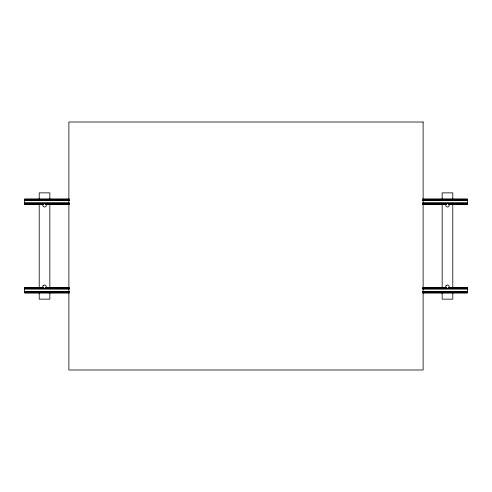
<?xml version="1.0" encoding="UTF-8"?>
<svg xmlns="http://www.w3.org/2000/svg" width="492" height="492" viewBox="0 0 492 492"><rect width="100%" height="100%" fill="white"/><g stroke="black" fill="none" stroke-linecap="round" stroke-linejoin="round"><path stroke-width="0.74" d="M69.188 199.075L24.6 199.075L24.6 204.358L43.819 204.364M422.812 199.075L467.4 199.075L467.4 204.358L448.181 204.364M24.6 199.198L69.188 199.198M422.812 199.198L467.4 199.198M24.6 200.035L69.188 200.035M422.812 200.035L467.4 200.035M24.6 200.238L69.188 200.305M422.812 200.305L467.4 200.238M24.6 200.385L69.188 200.385M422.812 200.385L467.4 200.385M24.6 203.055L69.188 203.055M422.812 203.055L467.4 203.055M24.6 203.135L69.188 203.135M422.812 203.135L467.4 203.135M24.6 203.202L69.188 203.202M422.812 203.202L467.4 203.202M24.6 203.405L69.188 203.405M422.812 203.405L467.4 203.405M24.6 204.242L43.819 204.242M45.356 204.242L69.188 204.242M422.812 204.242L446.644 204.242M448.181 204.242L467.4 204.242M45.356 204.364L69.188 204.364M422.812 204.364L446.644 204.364M43.819 287.635L24.6 287.635L24.6 292.918L69.188 292.925M45.356 287.635L69.188 287.635M422.812 287.635L446.644 287.635M448.181 287.635L467.4 287.635L467.4 292.918L422.812 292.925M24.6 287.758L43.819 287.758M45.356 287.758L69.188 287.758M422.812 287.758L446.644 287.758M448.181 287.758L467.4 287.758M24.6 288.595L69.188 288.595M422.812 288.595L467.4 288.595M24.6 288.798L69.188 288.865M422.812 288.865L467.4 288.798M24.6 288.945L69.188 288.945M422.812 288.945L467.4 288.945M24.6 291.615L69.188 291.615M422.812 291.615L467.4 291.615M24.6 291.695L69.188 291.695M422.812 291.695L467.4 291.695M24.6 291.762L69.188 291.762M422.812 291.762L467.4 291.762M24.6 291.965L69.188 291.965M422.812 291.965L467.4 291.965M24.6 292.802L69.188 292.802M422.812 292.802L467.4 292.802M452.788 199.746L452.788 192.864L442.16 192.864L442.16 199.746M452.788 203.565L452.788 288.435M452.788 292.254L452.788 299.136L442.16 299.136L442.16 292.254M442.16 203.565L442.16 288.435M49.84 199.746L49.84 192.864L39.212 192.864L39.212 199.746M49.84 203.565L49.84 288.435M49.84 292.254L49.84 299.136L39.212 299.136L39.212 292.254M39.212 203.565L39.212 288.435M43.093 204.223L42.755 205.262L43.093 206.302L43.979 206.947L45.073 206.947L45.959 206.302L46.297 205.262L45.959 204.223L45.073 203.577L43.979 203.577L43.093 204.223M43.093 285.698L42.755 286.738L43.093 287.777L43.979 288.423L45.073 288.423L45.959 287.777L46.297 286.738L45.959 285.698L45.073 285.053L43.979 285.053L43.093 285.698M446.041 204.223L445.703 205.262L446.041 206.302L446.927 206.947L448.021 206.947L448.907 206.302L449.245 205.262L448.907 204.223L448.021 203.577L446.927 203.577L446.041 204.223M446.041 285.698L445.703 286.738L446.041 287.777L446.927 288.423L448.021 288.423L448.907 287.777L449.245 286.738L448.907 285.698L448.021 285.053L446.927 285.053L446.041 285.698M423.12 122.016L68.88 122.016L68.88 369.984L423.12 369.984L423.12 122.016"/></g></svg>
